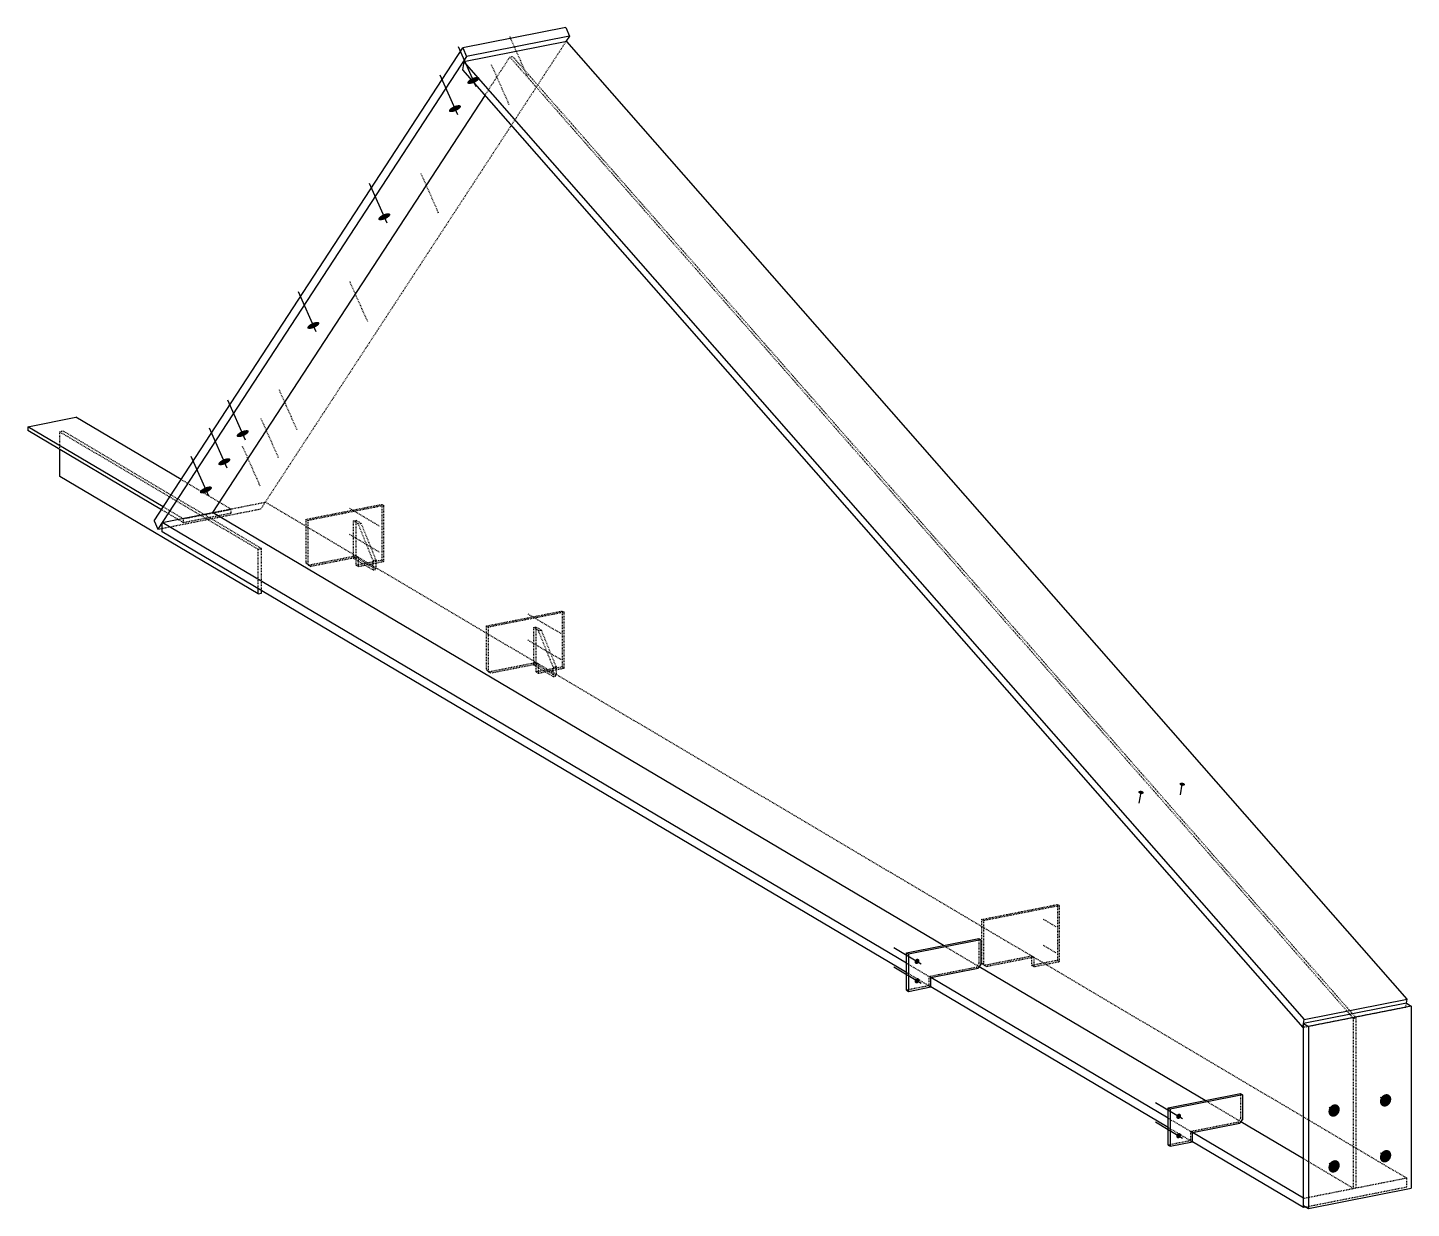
# Model space of a CAD drawing. Header units: millimetres. Extents: x 38 to 49293, y 16 to 3079.
# Drawn here: x 39776 to 43267, y 100 to 3079 of the extents above; entities that cross this region are included whole.
import ezdxf

# ---------------------------------------------------------------- set-up
doc = ezdxf.new("R2010")
doc.units = ezdxf.units.MM
doc.linetypes.add('DXK_LINE_DOT2', pattern=[3.9198, 1.9599, -1.9599])
doc.layers.add('STÅL', color=7, linetype='Continuous')

msp = doc.modelspace()

# ---------------------------------------------------------------- hatches: boundary and pattern name
at = {"layer": 'STÅL', "linetype": 'Continuous'}
for points in [[(40897.8, 2951.9), (40901, 2953.1), (40904.1, 2954.1), (40907.1, 2954.7), (40909.8, 2954.9), (40912.1, 2954.8), (40913.9, 2954.2), (40915.1, 2953.4), (40915.6, 2952.1), (40915.5, 2950.7), (40914.7, 2949), (40913.2, 2947.2), (40911.3, 2945.4), (40908.8, 2943.5), (40906, 2941.8), (40902.9, 2940.3), (40899.7, 2939.1), (40896.5, 2938.1), (40893.5, 2937.5), (40890.8, 2937.3), (40888.5, 2937.4), (40886.8, 2938), (40885.6, 2938.8), (40885.1, 2940), (40885.2, 2941.5), (40886, 2943.2), (40887.4, 2945), (40889.4, 2946.8), (40891.8, 2948.7), (40894.7, 2950.4)], [(40851.4, 2880.8), (40854.6, 2882.1), (40857.7, 2883), (40860.7, 2883.6), (40863.4, 2883.9), (40865.7, 2883.7), (40867.5, 2883.2), (40868.7, 2882.3), (40869.2, 2881.1), (40869.1, 2879.6), (40868.3, 2877.9), (40866.9, 2876.2), (40864.9, 2874.3), (40862.4, 2872.5), (40859.6, 2870.8), (40856.5, 2869.3), (40853.3, 2868), (40850.1, 2867), (40847.1, 2866.4), (40844.4, 2866.2), (40842.2, 2866.4), (40840.4, 2866.9), (40839.2, 2867.8), (40838.7, 2869), (40838.8, 2870.5), (40839.6, 2872.1), (40841, 2873.9), (40843, 2875.8), (40845.5, 2877.6), (40848.3, 2879.3)], [(40673.1, 2607.8), (40676.3, 2609), (40679.5, 2610), (40682.5, 2610.6), (40685.2, 2610.8), (40687.5, 2610.7), (40689.2, 2610.1), (40690.4, 2609.3), (40691, 2608), (40690.8, 2606.6), (40690, 2604.9), (40688.6, 2603.1), (40686.6, 2601.3), (40684.2, 2599.4), (40681.3, 2597.7), (40678.3, 2596.2), (40675.1, 2595), (40671.9, 2594), (40668.9, 2593.4), (40666.2, 2593.2), (40663.9, 2593.3), (40662.1, 2593.9), (40661, 2594.7), (40660.4, 2595.9), (40660.6, 2597.4), (40661.4, 2599.1), (40662.8, 2600.9), (40664.8, 2602.7), (40667.2, 2604.6), (40670.1, 2606.3)], [(40494.2, 2333.7), (40497.4, 2335), (40500.6, 2335.9), (40503.6, 2336.5), (40506.3, 2336.8), (40508.6, 2336.6), (40510.3, 2336.1), (40511.5, 2335.2), (40512.1, 2334), (40511.9, 2332.5), (40511.1, 2330.8), (40509.7, 2329), (40507.7, 2327.2), (40505.3, 2325.4), (40502.4, 2323.7), (40499.3, 2322.2), (40496.2, 2320.9), (40493, 2319.9), (40490, 2319.3), (40487.3, 2319.1), (40485, 2319.3), (40483.2, 2319.8), (40482.1, 2320.7), (40481.5, 2321.9), (40481.7, 2323.4), (40482.4, 2325), (40483.9, 2326.8), (40485.8, 2328.7), (40488.3, 2330.5), (40491.1, 2332.2)], [(40316, 2060.7), (40319.2, 2061.9), (40322.3, 2062.9), (40325.3, 2063.5), (40328, 2063.7), (40330.3, 2063.6), (40332.1, 2063), (40333.3, 2062.1), (40333.8, 2060.9), (40333.7, 2059.5), (40332.9, 2057.8), (40331.5, 2056), (40329.5, 2054.1), (40327, 2052.3), (40324.2, 2050.6), (40321.1, 2049.1), (40317.9, 2047.9), (40314.7, 2046.9), (40311.7, 2046.3), (40309, 2046.1), (40306.8, 2046.2), (40305, 2046.7), (40303.8, 2047.6), (40303.3, 2048.8), (40303.4, 2050.3), (40304.2, 2052), (40305.6, 2053.8), (40307.6, 2055.6), (40310.1, 2057.4), (40312.9, 2059.1)], [(40269.6, 1989.6), (40272.8, 1990.9), (40276, 1991.8), (40279, 1992.4), (40281.7, 1992.7), (40283.9, 1992.5), (40285.7, 1992), (40286.9, 1991.1), (40287.4, 1989.9), (40287.3, 1988.4), (40286.5, 1986.7), (40285.1, 1984.9), (40283.1, 1983.1), (40280.6, 1981.3), (40277.8, 1979.6), (40274.7, 1978.1), (40271.5, 1976.8), (40268.4, 1975.8), (40265.4, 1975.2), (40262.7, 1975), (40260.4, 1975.2), (40258.6, 1975.7), (40257.4, 1976.6), (40256.9, 1977.8), (40257, 1979.3), (40257.8, 1980.9), (40259.2, 1982.7), (40261.2, 1984.6), (40263.7, 1986.4), (40266.5, 1988.1)], [(40223.2, 1918.6), (40226.4, 1919.8), (40229.6, 1920.8), (40232.6, 1921.4), (40235.3, 1921.6), (40237.6, 1921.5), (40239.3, 1920.9), (40240.5, 1920), (40241, 1918.8), (40240.9, 1917.4), (40240.1, 1915.7), (40238.7, 1913.9), (40236.7, 1912), (40234.2, 1910.2), (40231.4, 1908.5), (40228.3, 1907), (40225.1, 1905.7), (40222, 1904.8), (40219, 1904.2), (40216.3, 1903.9), (40214, 1904.1), (40212.2, 1904.6), (40211, 1905.5), (40210.5, 1906.7), (40210.6, 1908.2), (40211.4, 1909.9), (40212.9, 1911.7), (40214.8, 1913.5), (40217.3, 1915.3), (40220.1, 1917)], [(42584.1, 1145.8), (42582.7, 1146.1), (42581.3, 1146.6), (42580.2, 1147.2), (42579.2, 1147.9), (42578.4, 1148.7), (42578, 1149.6), (42577.8, 1150.4), (42578, 1151.2), (42578.4, 1151.9), (42579.1, 1152.6), (42580.1, 1153.1), (42581.2, 1153.4), (42582.5, 1153.6), (42584, 1153.6), (42585.4, 1153.5), (42586.8, 1153.1), (42588.2, 1152.6), (42589.3, 1152), (42590.3, 1151.3), (42591.1, 1150.5), (42591.5, 1149.7), (42591.7, 1148.8), (42591.5, 1148), (42591.1, 1147.3), (42590.4, 1146.7), (42589.4, 1146.2), (42588.3, 1145.8), (42587, 1145.6), (42585.5, 1145.6)], [(42688, 1166.3), (42686.6, 1166.6), (42685.3, 1167.1), (42684.1, 1167.7), (42683.1, 1168.4), (42682.4, 1169.2), (42681.9, 1170.1), (42681.7, 1170.9), (42681.9, 1171.7), (42682.3, 1172.4), (42683, 1173.1), (42684, 1173.6), (42685.1, 1173.9), (42686.5, 1174.1), (42687.9, 1174.1), (42689.3, 1174), (42690.8, 1173.6), (42692.1, 1173.2), (42693.3, 1172.6), (42694.2, 1171.8), (42695, 1171), (42695.4, 1170.2), (42695.6, 1169.4), (42695.5, 1168.6), (42695, 1167.8), (42694.3, 1167.2), (42693.4, 1166.7), (42692.2, 1166.3), (42690.9, 1166.2), (42689.5, 1166.1)], [(42014.8, 726.1), (42015.6, 727.3), (42016.6, 728.3), (42017.8, 729.1), (42019, 729.6), (42020.3, 729.9), (42021.5, 729.8), (42022.7, 729.5), (42023.7, 728.9), (42024.6, 728), (42025.2, 727), (42025.6, 725.7), (42025.7, 724.4), (42025.6, 723), (42025.2, 721.6), (42024.6, 720.3), (42023.7, 719.1), (42022.7, 718.1), (42021.5, 717.3), (42020.3, 716.8), (42019, 716.5), (42017.8, 716.6), (42016.6, 716.9), (42015.6, 717.5), (42014.8, 718.4), (42014.1, 719.4), (42013.7, 720.7), (42013.6, 722), (42013.7, 723.4), (42014.1, 724.8)], [(42014.8, 677.2), (42015.6, 678.4), (42016.6, 679.4), (42017.8, 680.2), (42019, 680.7), (42020.3, 681), (42021.5, 681), (42022.7, 680.6), (42023.7, 680), (42024.6, 679.2), (42025.2, 678.1), (42025.6, 676.9), (42025.7, 675.5), (42025.6, 674.1), (42025.2, 672.7), (42024.6, 671.4), (42023.7, 670.2), (42022.7, 669.2), (42021.5, 668.4), (42020.3, 667.9), (42019, 667.7), (42017.8, 667.7), (42016.6, 668), (42015.6, 668.6), (42014.8, 669.5), (42014.1, 670.6), (42013.7, 671.8), (42013.6, 673.1), (42013.7, 674.5), (42014.1, 675.9)], [(43190.1, 379.3), (43192.1, 382.1), (43194.5, 384.5), (43197.3, 386.3), (43200.2, 387.6), (43203.2, 388.2), (43206.1, 388.1), (43208.8, 387.3), (43211.2, 385.9), (43213.2, 383.8), (43214.7, 381.3), (43215.6, 378.4), (43216, 375.3), (43215.6, 372), (43214.7, 368.7), (43213.2, 365.6), (43211.2, 362.8), (43208.8, 360.4), (43206.1, 358.6), (43203.1, 357.3), (43200.2, 356.7), (43197.2, 356.8), (43194.5, 357.6), (43192.1, 359.1), (43190.1, 361.1), (43188.6, 363.6), (43187.7, 366.5), (43187.4, 369.7), (43187.7, 372.9), (43188.6, 376.2)], [(43060.2, 353.7), (43062.2, 356.5), (43064.6, 358.8), (43067.4, 360.7), (43070.3, 361.9), (43073.3, 362.5), (43076.2, 362.4), (43078.9, 361.6), (43081.3, 360.2), (43083.3, 358.2), (43084.8, 355.7), (43085.7, 352.8), (43086.1, 349.6), (43085.7, 346.3), (43084.8, 343.1), (43083.3, 340), (43081.3, 337.2), (43078.9, 334.8), (43076.2, 332.9), (43073.2, 331.7), (43070.3, 331.1), (43067.3, 331.2), (43064.6, 332), (43062.2, 333.4), (43060.2, 335.4), (43058.7, 337.9), (43057.8, 340.8), (43057.5, 344), (43057.8, 347.3), (43058.7, 350.6)], [(42674.8, 335.1), (42675.6, 336.3), (42676.6, 337.3), (42677.8, 338.1), (42679, 338.6), (42680.3, 338.9), (42681.5, 338.8), (42682.7, 338.5), (42683.7, 337.9), (42684.6, 337), (42685.2, 336), (42685.6, 334.7), (42685.7, 333.4), (42685.6, 332), (42685.2, 330.6), (42684.6, 329.3), (42683.7, 328.1), (42682.7, 327.1), (42681.5, 326.3), (42680.3, 325.8), (42679, 325.5), (42677.8, 325.6), (42676.6, 325.9), (42675.6, 326.5), (42674.8, 327.4), (42674.1, 328.4), (42673.7, 329.7), (42673.6, 331), (42673.7, 332.4), (42674.1, 333.8)], [(42674.8, 286.2), (42675.6, 287.4), (42676.6, 288.4), (42677.8, 289.2), (42679, 289.8), (42680.3, 290), (42681.5, 290), (42682.7, 289.6), (42683.7, 289), (42684.6, 288.2), (42685.2, 287.1), (42685.6, 285.9), (42685.7, 284.5), (42685.6, 283.1), (42685.2, 281.8), (42684.6, 280.4), (42683.7, 279.3), (42682.7, 278.2), (42681.5, 277.5), (42680.3, 276.9), (42679, 276.7), (42677.8, 276.7), (42676.6, 277.1), (42675.6, 277.7), (42674.8, 278.5), (42674.1, 279.6), (42673.7, 280.8), (42673.6, 282.2), (42673.7, 283.5), (42674.1, 284.9)], [(43190.1, 238.4), (43192.1, 241.2), (43194.5, 243.5), (43197.3, 245.4), (43200.2, 246.6), (43203.2, 247.2), (43206.1, 247.1), (43208.8, 246.3), (43211.2, 244.9), (43213.2, 242.9), (43214.7, 240.4), (43215.6, 237.5), (43216, 234.3), (43215.6, 231), (43214.7, 227.8), (43213.2, 224.7), (43211.2, 221.9), (43208.8, 219.5), (43206.1, 217.6), (43203.1, 216.4), (43200.2, 215.8), (43197.2, 215.9), (43194.5, 216.7), (43192.1, 218.1), (43190.1, 220.1), (43188.6, 222.6), (43187.7, 225.5), (43187.4, 228.7), (43187.7, 232), (43188.6, 235.2)], [(43060.2, 212.7), (43062.2, 215.5), (43064.6, 217.9), (43067.4, 219.7), (43070.3, 221), (43073.3, 221.6), (43076.2, 221.5), (43078.9, 220.7), (43081.3, 219.3), (43083.3, 217.2), (43084.8, 214.7), (43085.7, 211.8), (43086.1, 208.7), (43085.7, 205.4), (43084.8, 202.1), (43083.3, 199), (43081.3, 196.2), (43078.9, 193.8), (43076.2, 192), (43073.2, 190.7), (43070.3, 190.1), (43067.3, 190.2), (43064.6, 191), (43062.2, 192.5), (43060.2, 194.5), (43058.7, 197), (43057.8, 199.9), (43057.5, 203), (43057.8, 206.3), (43058.7, 209.6)]]:
    msp.add_hatch(color=96, dxfattribs=at).paths.add_polyline_path(points)

# ---------------------------------------------------------------- linework, layer by layer
at = {"layer": 'STÅL', "color": 2, "linetype": 'Continuous'}
for p, q in [((41133.9, 3079.3), (40874, 3028)), ((41133.9, 3079.3), (41143.2, 3058.2)), ((41136.1, 3044.4), (40876.3, 2993.1)), ((41143.2, 3058.2), (40883.4, 3006.9)), ((41143.2, 3058.2), (41134, 3044)), ((43255.9, 627.7), (41136.1, 3044.4)), ((40095.1, 1834.8), (40874, 3028)), ((40883.4, 3006.9), (40104.5, 1813.7)), ((40874, 3028), (40883.4, 3006.9)), ((40876.3, 2993.1), (40872.8, 2972.6)), ((40872.8, 2972.6), (42992.6, 555.9)), ((40876.3, 2993.1), (42996.1, 576.4)), ((40929.2, 2908.3), (40242, 1855.6)), ((39776.1, 2072.3), (39897.3, 2096.3)), ((40163.1, 1938.9), (39897.3, 2096.3)), ((40118, 1869.8), (39776.1, 2072.3)), ((39776.1, 2072.3), (39776.1, 2062.9)), ((40113.6, 1863), (39776.1, 2062.9)), ((39857.4, 1946.5), (39857.4, 2014.8)), ((40357.4, 1650.3), (39857.4, 1946.5)), ((40115.6, 1830.6), (40242, 1855.6)), ((42086.5, 762.9), (40242, 1855.6)), ((40095.1, 1834.8), (40104.5, 1813.7)), ((40104.5, 1813.7), (40115.6, 1815.9)), ((40115.6, 1807.1), (40115.6, 1830.6)), ((41993, 718.4), (40115.6, 1830.6)), ((41993, 694.9), (40115.6, 1807.1)), ((40357.4, 1650.3), (40357.4, 1663.9)), ((40357.4, 1650.3), (40366, 1652)), ((40366, 1652), (40366, 1658.7)), ((42746.5, 371.9), (42176.7, 709.5)), ((42653, 327.4), (42054.3, 682.1)), ((42653, 303.9), (42054.3, 658.6)), ((43254.1, 617.3), (42994.3, 566)), ((42996.1, 576.4), (43255.9, 627.7)), ((43266.6, 609.9), (43006.8, 558.6)), ((43254.1, 617.3), (43255.9, 627.7)), ((43254.1, 617.3), (43266.6, 609.9)), ((43266.6, 609.9), (43266.6, 151.3)), ((42992.6, 555.9), (42996.1, 576.4)), ((42994.3, 566), (43006.8, 558.6)), ((42994.3, 107.4), (42994.3, 566)), ((43006.8, 558.6), (43006.8, 100)), ((42994.3, 556.3), (42992.6, 555.9)), ((42994.3, 225.1), (42836.7, 318.5)), ((42994.3, 125.3), (42714.3, 291.1)), ((42994.3, 101.8), (42714.3, 267.6)), ((43006.8, 100), (43266.6, 151.3)), ((42994.3, 101.8), (42994.3, 125.3)), ((42994.3, 107.4), (43006.8, 100)), ((43001.4, 103.2), (42994.3, 101.8))]:
    msp.add_line(p, q, dxfattribs=at)
at = {"layer": 'STÅL', "color": 7, "linetype": 'DXK_LINE_DOT2'}
for p, q in [((41134, 3044), (40364.3, 1865)), ((40992.5, 3005.2), (40929.2, 2908.3)), ((40992.5, 3005.2), (40999.4, 3006.6)), ((43120.8, 579), (40992.5, 3005.2)), ((43127.7, 580.3), (40999.4, 3006.6)), ((39866, 2061), (39857.4, 2059.3)), ((40366, 1764.8), (39866, 2061)), ((39857.4, 2014.8), (39857.4, 2059.3)), ((39857.4, 2059.3), (40357.4, 1763.1)), ((40289.4, 1864), (40163.1, 1938.9)), ((40168.1, 1830.7), (40113.6, 1863)), ((40115.6, 1815.9), (40364.3, 1865)), ((40168.1, 1840.1), (40118, 1869.8)), ((40168.1, 1840.1), (40289.4, 1864)), ((40168.1, 1830.7), (40289.4, 1854.6)), ((40242, 1855.6), (40375.4, 1881.9)), ((40289.4, 1854.6), (40289.4, 1864)), ((43254.1, 176.6), (40375.4, 1881.9)), ((40168.1, 1840.1), (40168.1, 1830.7)), ((40357.4, 1763.1), (40366, 1764.8)), ((40357.4, 1663.9), (40357.4, 1763.1)), ((40366, 1658.7), (40366, 1764.8)), ((42176.7, 709.5), (42086.5, 762.9)), ((42054.3, 682.1), (41993, 718.4)), ((42054.3, 658.6), (41993, 694.9)), ((43252.4, 607.2), (42994.3, 556.3)), ((43252.4, 607.2), (43254.1, 617.3)), ((43127.7, 580.3), (43120.8, 579)), ((43120.8, 150.2), (43120.8, 579)), ((43127.7, 151.6), (43127.7, 580.3)), ((42836.7, 318.5), (42746.5, 371.9)), ((42714.3, 291.1), (42653, 327.4)), ((42714.3, 267.6), (42653, 303.9)), ((43120.8, 150.2), (42994.3, 225.1)), ((42994.3, 125.3), (43254.1, 176.6)), ((43254.1, 176.6), (43254.1, 153.1)), ((43254.1, 153.1), (43001.4, 103.2))]:
    msp.add_line(p, q, dxfattribs=at)
at = {"layer": 'STÅL', "color": 96, "linetype": 'DXK_LINE_DOT2'}
for p, q in [((41037.3, 2955.7), (40992.8, 3056.2)), ((40991, 2884.7), (40946.4, 2985.1)), ((40812.7, 2611.6), (40768.2, 2712.1)), ((40633.8, 2337.5), (40589.2, 2438)), ((40455.6, 2064.5), (40411, 2165)), ((40409.2, 1993.4), (40364.6, 2093.9)), ((40362.8, 1922.4), (40318.2, 2022.9)), ((40588.1, 1866.6), (40663.1, 1822.1)), ((40588.1, 1800.8), (40663.1, 1756.4)), ((41038.1, 1600), (41123.1, 1549.6)), ((41038.1, 1534.2), (41123.1, 1483.8)), ((42338.1, 829.9), (42370.6, 810.6)), ((42338.1, 764.1), (42370.6, 744.8))]:
    msp.add_line(p, q, dxfattribs=at)
at = {"layer": 'STÅL', "color": 96, "linetype": 'Continuous'}
for p, q in [((40907.4, 2930.1), (40862.9, 3030.5)), ((40861.1, 2859), (40816.5, 2959.5)), ((40682.8, 2586), (40638.2, 2686.4)), ((40503.9, 2311.9), (40459.3, 2412.4)), ((40325.7, 2038.8), (40281.1, 2139.3)), ((40279.3, 1967.8), (40234.7, 2068.3)), ((40232.9, 1896.7), (40188.3, 1997.2)), ((42684.1, 1143.1), (42688.7, 1170.1)), ((42580.1, 1122.6), (42584.8, 1149.6)), ((41960.9, 758), (42029.7, 717.3)), ((41960.9, 709.1), (42029.7, 668.4)), ((42620.9, 367), (42689.7, 326.3)), ((43078, 343.1), (43059.3, 354.2)), ((43207.9, 368.8), (43189.2, 379.9)), ((42620.9, 318.1), (42689.7, 277.4)), ((43078, 202.2), (43059.3, 213.3)), ((43207.9, 227.8), (43189.2, 238.9))]:
    msp.add_line(p, q, dxfattribs=at)
at = {"layer": 'STÅL', "color": 30, "linetype": 'DXK_LINE_DOT2'}
for p, q in [((40478.2, 1838.6), (40669.6, 1876.4)), ((40674.6, 1873.4), (40483.2, 1835.6)), ((40669.6, 1876.4), (40669.6, 1735.4)), ((40669.6, 1876.4), (40674.6, 1873.4)), ((40674.6, 1732.5), (40674.6, 1873.4)), ((40478.2, 1838.6), (40478.2, 1728.7)), ((40478.2, 1838.6), (40483.2, 1835.6)), ((40483.2, 1835.6), (40483.2, 1725.7)), ((40597.5, 1834.7), (40604.4, 1836.1)), ((40597.5, 1834.7), (40597.5, 1740.8)), ((40610, 1827.3), (40597.5, 1834.7)), ((40604.4, 1742.1), (40604.4, 1836.1)), ((40604.4, 1836.1), (40616.9, 1828.7)), ((40610, 1827.3), (40616.9, 1828.7)), ((40647.5, 1734.6), (40610, 1827.3)), ((40616.9, 1828.7), (40654.4, 1736)), ((40604.6, 1746.1), (40485.1, 1722.5)), ((40604.6, 1746.1), (40609.6, 1743.2)), ((40604.6, 1722.6), (40604.6, 1746.1)), ((40478.2, 1728.7), (40483.2, 1725.7)), ((40485.1, 1722.5), (40478.2, 1728.7)), ((40483.2, 1725.7), (40490.1, 1719.6)), ((40490.1, 1719.6), (40485.1, 1722.5)), ((40609.6, 1743.2), (40490.1, 1719.6)), ((40597.5, 1740.8), (40647.5, 1711.1)), ((40654.4, 1712.5), (40604.4, 1742.1)), ((40669.6, 1735.4), (40604.6, 1722.6)), ((40604.6, 1722.6), (40609.6, 1719.7)), ((40609.6, 1743.2), (40609.6, 1719.7)), ((40609.6, 1719.7), (40674.6, 1732.5)), ((40647.5, 1734.6), (40654.4, 1736)), ((40647.5, 1711.1), (40647.5, 1734.6)), ((40647.5, 1711.1), (40654.4, 1712.5)), ((40654.4, 1736), (40654.4, 1712.5)), ((40669.6, 1735.4), (40674.6, 1732.5)), ((40932.7, 1569.4), (41124.1, 1607.2)), ((41124.1, 1607.2), (41124.1, 1466.2)), ((41124.1, 1607.2), (41129.1, 1604.2)), ((41129.1, 1604.2), (40937.7, 1566.4)), ((41129.1, 1463.2), (41129.1, 1604.2)), ((40937.7, 1566.4), (40932.7, 1569.4)), ((40932.7, 1569.4), (40932.7, 1459.4)), ((40937.7, 1566.4), (40937.7, 1456.5)), ((41052, 1565.5), (41058.9, 1566.8)), ((41052, 1565.5), (41052, 1471.5)), ((41064.5, 1558.1), (41052, 1565.5)), ((41058.9, 1472.9), (41058.9, 1566.8)), ((41058.9, 1566.8), (41071.4, 1559.4)), ((41064.5, 1558.1), (41071.4, 1559.4)), ((41102, 1465.4), (41064.5, 1558.1)), ((41071.4, 1559.4), (41108.9, 1466.8)), ((41059.1, 1476.9), (40939.6, 1453.3)), ((41064.1, 1473.9), (40944.6, 1450.3)), ((41052, 1471.5), (41102, 1441.9)), ((41108.9, 1443.3), (41058.9, 1472.9)), ((41059.1, 1453.4), (41059.1, 1476.9)), ((41059.1, 1476.9), (41064.1, 1473.9)), ((41124.1, 1466.2), (41059.1, 1453.4)), ((41064.1, 1473.9), (41064.1, 1450.4)), ((41102, 1465.4), (41108.9, 1466.8)), ((41108.9, 1466.8), (41108.9, 1443.3)), ((41124.1, 1466.2), (41129.1, 1463.2)), ((40932.7, 1459.4), (40937.7, 1456.5)), ((40939.6, 1453.3), (40932.7, 1459.4)), ((40937.7, 1456.5), (40944.6, 1450.3)), ((40944.6, 1450.3), (40939.6, 1453.3)), ((41059.1, 1453.4), (41064.1, 1450.4)), ((41064.1, 1450.4), (41129.1, 1463.2)), ((41102, 1441.9), (41102, 1465.4)), ((41102, 1441.9), (41108.9, 1443.3)), ((42182.7, 828.9), (42374.1, 866.7)), ((42379.1, 863.7), (42187.7, 825.9)), ((42374.1, 866.7), (42374.1, 725.7)), ((42374.1, 866.7), (42379.1, 863.7)), ((42379.1, 722.7), (42379.1, 863.7)), ((42187.7, 825.9), (42182.7, 828.9)), ((42182.7, 828.9), (42182.7, 718.9)), ((42187.7, 825.9), (42187.7, 716)), ((42175.8, 780.5), (42175.8, 717.6)), ((42309.1, 736.4), (42189.6, 712.8)), ((42314.1, 733.4), (42194.6, 709.8)), ((42309.1, 712.9), (42309.1, 736.4)), ((42309.1, 736.4), (42314.1, 733.4)), ((42314.1, 733.4), (42314.1, 709.9)), ((42049.3, 685.1), (42168.8, 708.7)), ((42175.8, 717.6), (42168.8, 708.7)), ((42168.8, 708.7), (42173.8, 705.7)), ((42180.8, 714.6), (42175.8, 717.6)), ((42182.7, 718.9), (42187.7, 716)), ((42189.6, 712.8), (42182.7, 718.9)), ((42187.7, 716), (42194.6, 709.8)), ((42194.6, 709.8), (42189.6, 712.8)), ((42374.1, 725.7), (42309.1, 712.9)), ((42309.1, 712.9), (42314.1, 709.9)), ((42314.1, 709.9), (42379.1, 722.7)), ((42374.1, 725.7), (42379.1, 722.7)), ((42049.3, 685.1), (42049.3, 661.6)), ((42049.3, 685.1), (42054.3, 682.1)), ((42049.3, 661.6), (41993, 650.5)), ((42049.3, 661.6), (42054.3, 658.6)), ((42835.8, 389.5), (42835.8, 326.6)), ((42709.3, 294.1), (42828.8, 317.7)), ((42835.8, 326.6), (42828.8, 317.7)), ((42828.8, 317.7), (42833.8, 314.7)), ((42840.8, 323.6), (42835.8, 326.6)), ((42709.3, 294.1), (42709.3, 270.6)), ((42709.3, 294.1), (42714.3, 291.1)), ((42709.3, 270.6), (42653, 259.5)), ((42709.3, 270.6), (42714.3, 267.6))]:
    msp.add_line(p, q, dxfattribs=at)
at = {"layer": 'STÅL', "color": 4, "linetype": 'Continuous'}
for p, q in [((41993, 744.4), (42175.8, 780.5)), ((42180.8, 777.6), (41998, 741.5)), ((42175.8, 780.5), (42180.8, 777.6)), ((42180.8, 777.6), (42180.8, 714.6)), ((41993, 650.5), (41993, 744.4)), ((41993, 744.4), (41998, 741.5)), ((41998, 741.5), (41998, 647.5)), ((42054.3, 682.1), (42173.8, 705.7)), ((42173.8, 705.7), (42180.8, 714.6)), ((42054.3, 658.6), (42054.3, 682.1)), ((41993, 650.5), (41998, 647.5)), ((41998, 647.5), (42054.3, 658.6)), ((42653, 353.4), (42835.8, 389.5)), ((42840.8, 386.6), (42658, 350.5)), ((42835.8, 389.5), (42840.8, 386.6)), ((42840.8, 386.6), (42840.8, 323.6)), ((42653, 259.5), (42653, 353.4)), ((42653, 353.4), (42658, 350.5)), ((42658, 350.5), (42658, 256.5)), ((42714.3, 291.1), (42833.8, 314.7)), ((42833.8, 314.7), (42840.8, 323.6)), ((42714.3, 267.6), (42714.3, 291.1)), ((42653, 259.5), (42658, 256.5)), ((42658, 256.5), (42714.3, 267.6))]:
    msp.add_line(p, q, dxfattribs=at)

doc.saveas('drawing.dxf')
